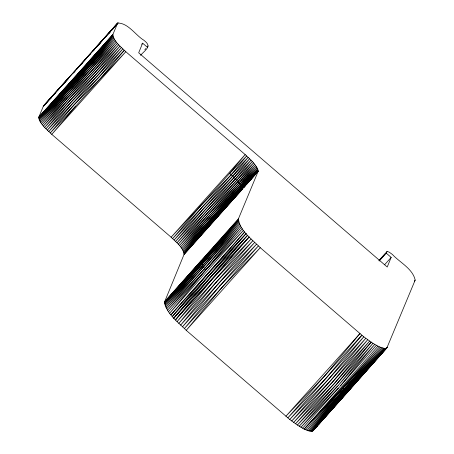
<?xml version="1.0" encoding="UTF-8"?>
<svg xmlns="http://www.w3.org/2000/svg" width="454" height="454" viewBox="0 0 454 454"><rect width="100%" height="100%" fill="white"/><g stroke="black" fill="none" stroke-linecap="round" stroke-linejoin="round"><path stroke-width="0.68" d="M140.479 55.32C147.227 48.34 151.596 46.177 143.844 40.219C135.774 35.463 128.147 22.876 117.688 23.052L43.38 106.094L38.828 117.189C39.748 124.475 46.944 129.39 51.773 134.356L171.124 237.226C175.959 242.192 183.149 247.107 184.069 254.388L164.649 301.728C166.028 313.742 178.303 322.164 186.225 330.336L289.771 419.468L297.387 425.063L304.174 429.07L308.317 430.789L312.136 431.192L313.215 430.568L386.978 347.685L415.172 280.095C412.743 268.666 399.673 262.406 392.381 254.444L389.078 252.066L387.035 251.488L386.246 253.162L379.175 261.056M76.005 69.939L117.688 23.052L112.864 34.544C113.784 41.825 120.974 46.739 125.809 51.711L245.16 154.576C250.109 159.416 256.442 164.223 258.212 171.209L238.418 218.851C239.82 230.99 252.271 239.423 260.261 247.691L363.807 336.817L372.955 343.349L379.425 346.896L384.26 348.388L385.906 348.314L386.978 347.685L349.875 389.56L348.53 389.969L342.713 388.465L304.174 429.07L377.938 346.192M147.55 47.42L142.63 43.181L138.686 52.795L387.222 267.02L391.166 257.401L386.246 253.162M313.215 430.568L315.116 427.708M414.377 281.264L415.172 280.095M338.145 385.525L299.192 426.232L372.955 343.349L338.145 385.525L374.692 344.41L339.569 386.893L300.928 427.293L337.509 386.235M173.814 318.163L209.43 275.22L246.102 233.577L208.023 273.507L170.971 314.792L244.734 231.909L208.023 273.507L172.338 316.455L209.43 275.22L247.578 235.286L210.951 276.974L173.814 318.163L247.578 235.286M175.386 319.9L210.951 276.974L249.15 237.022L212.568 278.756L175.386 319.9L249.15 237.022M168.576 311.614L205.566 270.255L241.329 227.25L167.566 310.127L243.48 230.292L169.711 313.175L205.566 270.255L242.34 228.737M75.682 106.134L51.773 134.356L125.809 51.711L100.362 78.587L75.682 106.134L50.241 132.999L74.167 104.76L98.847 77.214L122.779 48.964L97.372 75.812L71.284 101.951L45.928 128.794L69.95 100.544L94.625 72.998L118.67 44.753L93.382 71.613L67.567 97.809L42.364 124.702L115.441 40.781L90.335 67.72L64.899 94.114L39.901 121.116L113.404 37.449L38.777 118.392L112.757 35.077L38.828 117.189L112.864 34.544L88.11 62.346M81.703 64.042L82.628 62.981M73.219 73.094L75.075 70.989M245.676 185.391L243.815 187.496L257.832 171.51L184.069 254.388L231.131 201.712M246.601 184.341L258.212 171.209L183.904 252.396L241.556 187.411L257.94 169.751L184.12 253.19L242.89 188.546L232.073 200.657M50.292 98.995L51.694 97.411M62.005 85.766L63.412 84.183M64.814 82.594L68.094 78.888L61.029 86.691M93.711 50.28L94.653 49.225L92.781 51.325M102.161 40.769L96.061 47.642L98.427 45.077M104.505 38.13L106.384 36.014M107.326 34.958L118.119 22.802L93.206 50.462M117.416 23.449L45.025 104.397L55.382 92.945M238.418 218.851L164.649 301.728L238.254 219.498L164.479 303.147L238.39 221.16L164.916 305.054L239.127 223.294L202.637 265.715L165.954 307.398L203.375 267.06L240.455 225.842L204.538 268.728L166.692 308.72L203.375 267.06L239.718 224.52L202.637 265.715L165.364 306.178L238.685 222.171L164.62 304.044L238.242 220.269L164.49 302.375L201.258 260.658L202.047 264.466L205.566 270.255M172.338 316.455L246.102 233.577M302.597 428.241L338.378 388.091M340.619 385.577L376.36 345.363M328.56 413.157L318.226 424.774L387.29 347.174L372.728 363.535M329.973 411.574L331.38 409.99M332.322 408.935L340.307 399.963M341.249 398.907L343.128 396.796M345.477 394.157L351.583 387.29M352.525 386.235L354.875 383.596M356.282 382.013L357.69 380.429M359.574 378.318L368.966 367.763M370.379 366.174L371.786 364.59M68.174 78.332L43.38 106.094L68.526 78.009M386.513 348.07L312.749 430.948L350.318 389.135L349.875 389.56M73.69 72.634L75.086 71.074M76.947 68.997L78.814 66.914M80.21 65.359L86.26 58.6M89.523 54.962L90.454 53.924M141.688 44.231L142.63 43.181M144.86 49.628L145.802 48.572M147.215 46.995L148.157 45.945M378.835 260.63L387.035 251.488M379.34 260.38L384.998 254.064M384.566 264.773L391.166 257.401M305.661 429.773L379.425 346.896L304.174 429.07M57.737 90.34L59.145 88.774M99.369 44.038L100.782 42.477M108.801 33.63L110.214 32.069M112.098 29.987L113.046 28.942M241.988 188.995L241.959 189.596L184.176 253.854L258.156 170.539L183.529 251.482L212.194 218.714L241.102 186.446L257.566 168.837L241.556 187.411L182.996 250.466L211.587 217.648L240.495 185.374L257.032 167.821L241.102 186.446L182.315 249.348L210.832 216.49L239.74 184.216L256.351 166.703L240.495 185.374L210.832 216.49L181.492 248.151L209.941 215.253L238.849 182.979L255.528 165.506L239.74 184.216L209.941 215.253L180.533 246.88L208.919 213.953L237.828 181.679L254.569 164.234L238.849 182.979L208.919 213.953L179.455 245.552L207.779 212.603L236.687 180.329L253.491 162.907L237.828 181.679L207.779 212.603L178.263 244.184L206.536 211.212L235.444 178.944L252.293 161.533L236.687 180.329L206.536 211.212L176.969 242.788L205.202 209.81L234.111 177.537L251.005 160.137L235.444 178.944L205.202 209.81L175.596 241.375L203.789 208.397L232.698 176.129L249.632 158.73L234.111 177.537L203.789 208.397L174.154 239.967L202.319 207.001L231.228 174.728L248.185 157.322L232.698 176.129L202.319 207.001L172.656 238.583L200.804 205.628L229.713 173.354L245.16 154.576L171.124 237.226L200.804 205.628L231.228 174.728L246.692 155.932L229.713 173.354C234.389 177.934 240.041 182.514 241.988 188.995M371.151 342.18L336.074 384.822L297.387 425.063L371.151 342.18M212.568 278.756L177.037 321.659L214.277 280.561L251.073 239.008L212.568 278.756M214.277 280.561L178.768 323.418L216.059 282.371L252.804 240.773L214.277 280.561M216.059 282.371L180.561 325.183L217.909 284.17L254.598 242.532L216.059 282.371M217.909 284.17L182.412 326.925L219.815 285.958L256.448 244.28L217.909 284.17M219.815 285.958L184.301 328.651L221.762 287.717L258.337 246.006L219.815 285.958M361.861 335.234L326.392 377.824L289.771 419.468L328.384 379.396L365.748 338.338L330.364 380.889L293.636 422.43L332.311 382.302L369.567 341.147L334.218 383.613L295.531 423.792L332.311 382.302L367.672 339.785L330.364 380.889L291.712 420.989L328.384 379.396L363.807 336.817L326.392 377.824L287.825 417.879L324.394 376.184L361.861 335.234M221.762 287.717L186.225 330.336L260.261 247.691L221.762 287.717M359.92 333.594L324.394 376.184L285.884 416.239L359.92 333.594M124.277 50.354L100.362 78.587L74.167 104.76L48.743 131.615L72.697 103.359L97.372 75.812L121.337 47.556L95.964 74.399L69.95 100.544L44.64 127.398L68.707 99.159L93.382 71.613L117.478 43.38L92.247 70.262L66.545 96.509L41.405 123.431L114.618 39.583L39.367 120.094L113.029 36.536L38.721 117.722L63.435 89.892L112.808 35.747L38.993 119.186L113.937 38.471L40.582 122.228L65.654 95.272L91.226 68.957L116.4 42.052L92.247 70.262L67.567 97.809L43.442 126.03L68.707 99.159L94.625 72.998L119.964 46.149L95.964 74.399L71.284 101.951L47.301 130.207L72.697 103.359L98.847 77.214L124.277 50.354M342.713 388.465L307.046 430.347L380.81 347.469L342.713 388.465M345.154 389.265L309.469 431.101L383.233 348.218L345.154 389.265L308.317 430.789L344.132 389.05L382.081 347.912L345.154 389.265M346.328 389.566L310.491 431.266L384.26 348.388L346.328 389.566M347.361 389.725L311.387 431.3L385.906 348.314L312.136 431.192L385.151 348.417L347.361 389.725M317.284 425.829L313.527 430.051L317.301 425.858"/></g></svg>
